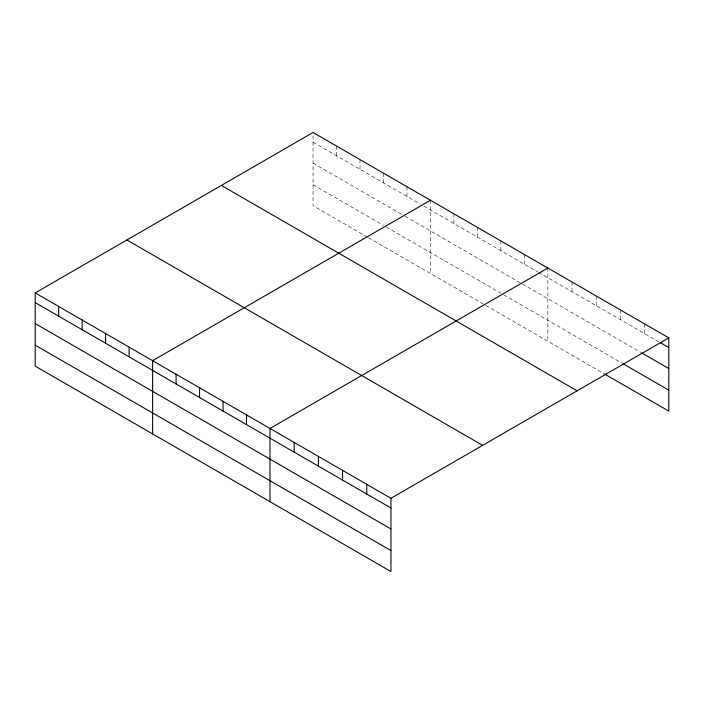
<?xml version="1.0" encoding="UTF-8"?>
<svg xmlns="http://www.w3.org/2000/svg" width="704" height="704" viewBox="0 0 704 704"><rect width="100%" height="100%" fill="white"/><g stroke="black" fill="none" stroke-linecap="round" stroke-linejoin="round"><path stroke-width="0.53" stroke-dasharray="3.52 2.64" d="M313.051 142.199L420.121 204.01M423.878 206.184L537.513 271.788M538.454 272.334L659.498 342.214M313.051 163.152L404.149 215.75M405.09 216.295L521.55 283.527M522.491 284.073L640.886 352.431M313.051 184.747L383.486 225.412M386.311 227.04L500.887 293.19M503.703 294.818L622.283 363.282M367.523 237.151L313.051 205.709L313.051 132.493M368.465 237.697L484.924 304.938M485.857 305.474L603.671 373.49M644.609 323.91L644.609 333.626M620.418 309.945L620.418 319.651M596.226 295.979L596.226 305.686M572.035 282.014L572.035 291.72M547.844 268.048L547.844 341.264M524.366 254.487L524.366 264.202M500.887 240.935L500.887 250.642M477.409 227.374L477.409 237.09M453.93 213.822L453.93 223.529M430.452 200.27L430.452 273.486M406.974 186.71L406.974 196.425M383.486 173.158L383.486 182.864M360.008 159.597L360.008 169.312M336.53 146.045L336.53 155.751"/><path stroke-width="1.06" d="M35.2 292.908L390.949 498.291L390.949 571.507L35.2 366.124L35.2 292.908L313.051 132.493L668.8 337.876L668.8 411.092L604.604 374.026M430.452 200.27L152.601 360.686L152.601 433.902M547.844 268.048L269.993 428.463L269.993 501.679M390.949 498.291L668.8 337.876M660.422 342.751L668.8 347.591M641.819 352.968L668.8 368.544M623.207 363.818L668.8 390.139M221.364 185.425L577.113 390.817M126.887 239.967L482.636 445.359M35.2 302.614L390.949 508.006M35.2 323.576L390.949 528.959M35.2 345.162L390.949 550.554M366.758 484.326L366.758 494.041M342.566 470.36L342.566 480.075M318.375 456.394L318.375 466.101M294.184 442.429L294.184 452.135M246.514 414.902L246.514 424.618M223.036 401.35L223.036 411.057M199.558 387.798L199.558 397.505M176.079 374.238L176.079 383.953M129.114 347.125L129.114 356.84M105.635 333.573L105.635 343.279M82.157 320.012L82.157 329.727M58.678 306.46L58.678 316.166"/></g></svg>
